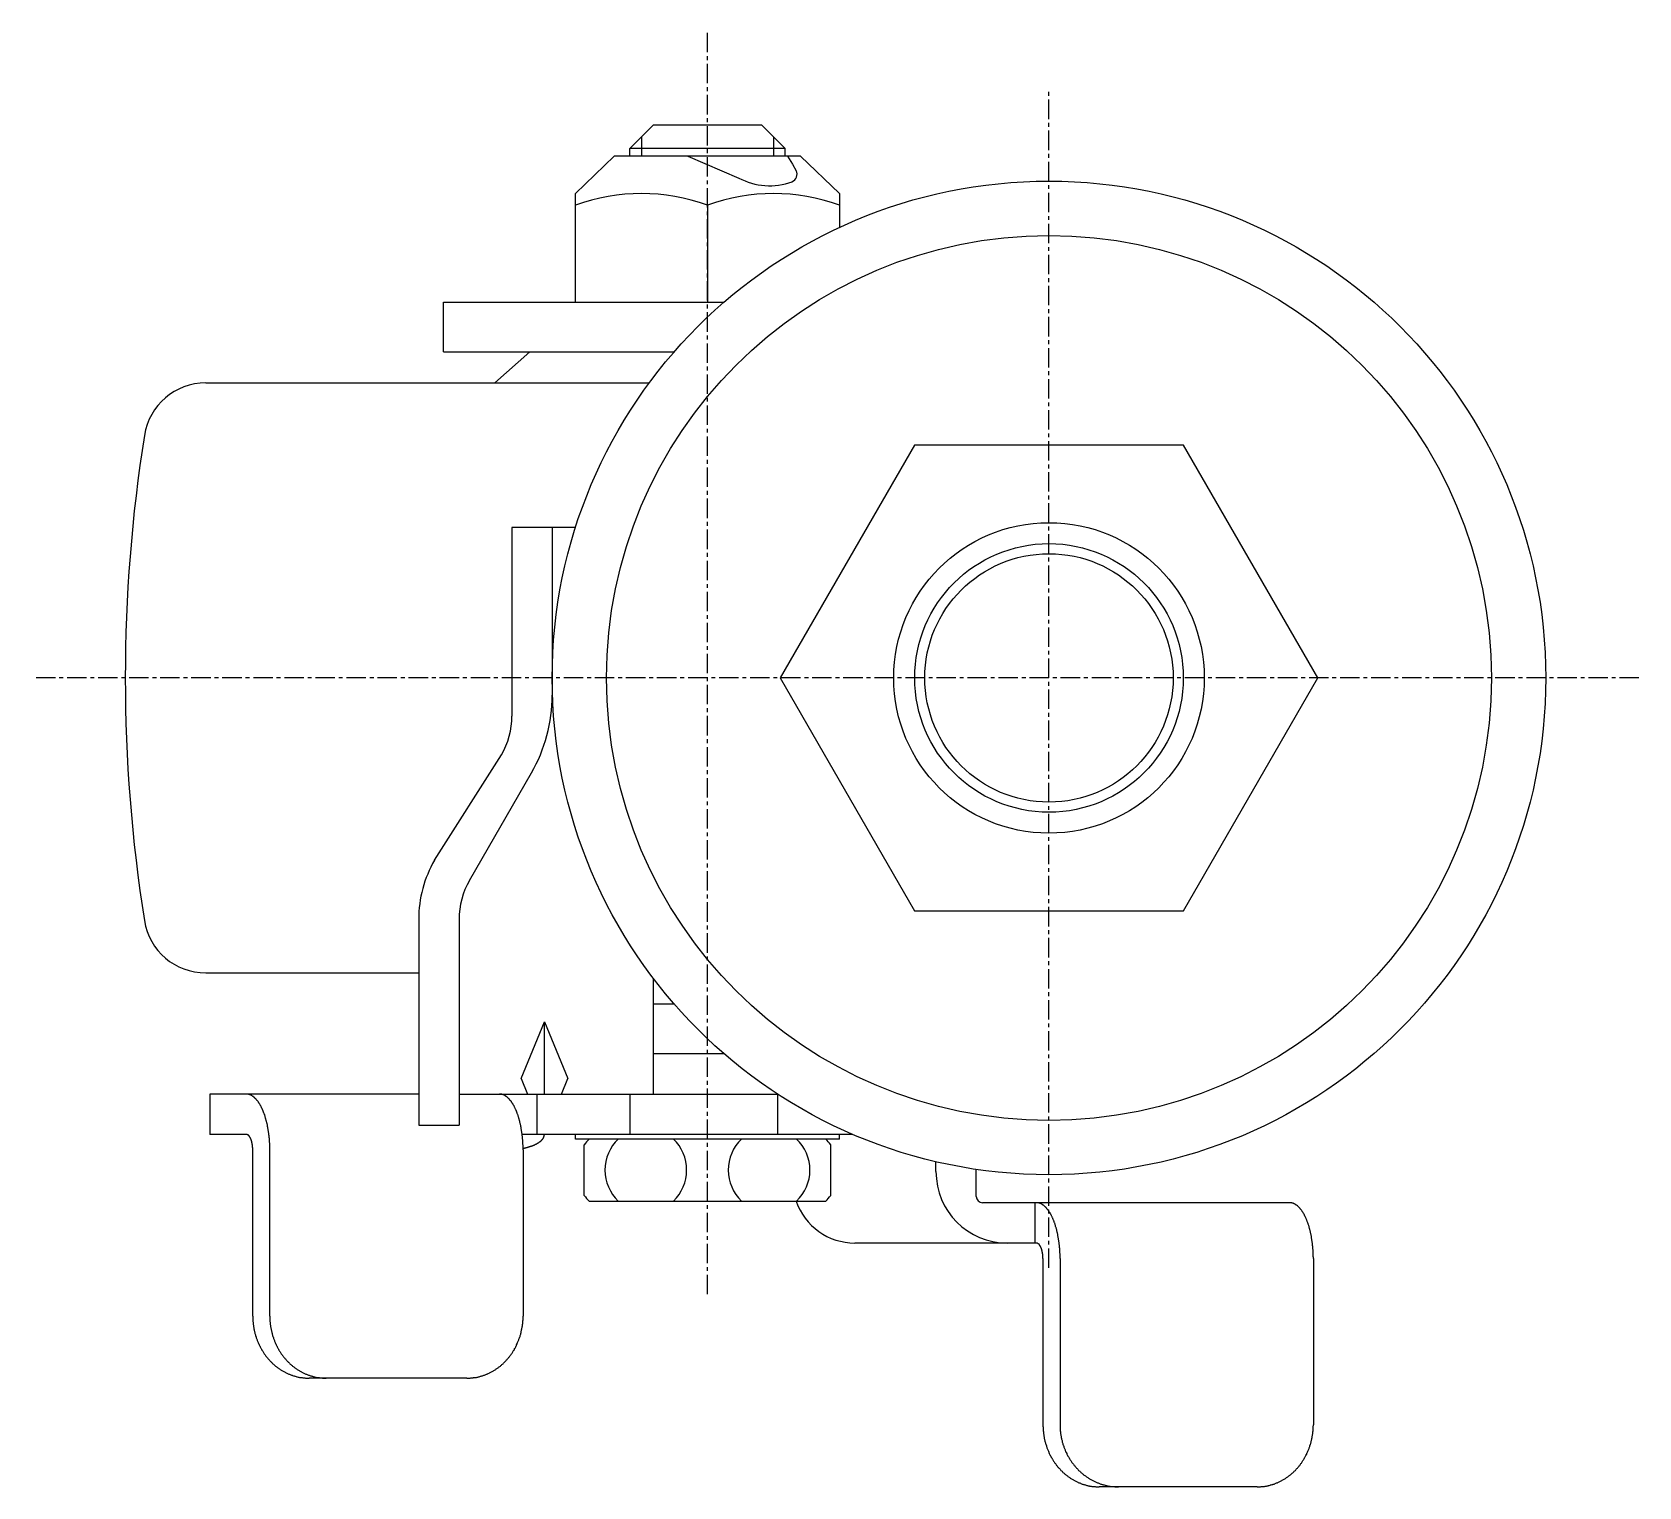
# Model space of a CAD drawing. Extents: x -2392 to -2126, y -907 to -440.
# Drawn here: x -2229.9 to -2126.4, y -533.9 to -440.2 of the extents above; entities that cross this region are included whole.
import ezdxf

# ---------------------------------------------------------------- set-up
doc = ezdxf.new("R2010")
doc.units = 0
doc.linetypes.add('CENTER', pattern=[2, 1.25, -0.25, 0.25, -0.25])
doc.layers.get('0').update_dxf_attribs({"linetype": 'CONTINUOUS'})
doc.layers.add('CENTER', color=1, linetype='CENTER')

msp = doc.modelspace()

# ---------------------------------------------------------------- linework, layer by layer
at = {"color": 7, "linetype": 'CONTINUOUS'}
for p, q in [((-2191.35, -447.69), (-2189.85, -446.19)), ((-2182.85, -446.19), (-2189.85, -446.19)), ((-2181.35, -447.69), (-2182.85, -446.19)), ((-2191.35, -448.19), (-2191.35, -447.69)), ((-2181.35, -447.69), (-2191.35, -447.69)), ((-2181.35, -448.19), (-2181.35, -447.69)), ((-2192.35, -448.19), (-2194.85, -450.59)), ((-2180.35, -448.19), (-2192.35, -448.19)), ((-2187.62, -448.19), (-2184.33, -449.59)), ((-2181.2, -448.19), (-2180.87, -448.69)), ((-2180.87, -448.69), (-2180.64, -449.12)), ((-2177.85, -450.59), (-2180.35, -448.19)), ((-2194.85, -457.59), (-2194.85, -450.59)), ((-2177.85, -450.59), (-2177.85, -452.78)), ((-2186.35, -451.35), (-2186.35, -457.59)), ((-2203.35, -460.79), (-2203.35, -457.59)), ((-2203.35, -457.59), (-2185.29, -457.59)), ((-2203.35, -460.79), (-2188.5, -460.79)), ((-2200.05, -462.79), (-2197.8, -460.79)), ((-2218.67, -462.79), (-2190.1, -462.79)), ((-2173.01, -466.79), (-2181.67, -481.79)), ((-2155.69, -466.79), (-2173.01, -466.79)), ((-2147.03, -481.79), (-2155.69, -466.79)), ((-2194.85, -472.09), (-2198.95, -472.09)), ((-2198.95, -472.09), (-2198.95, -484.25)), ((-2196.35, -472.09), (-2196.35, -482.91)), ((-2181.67, -481.79), (-2173.01, -496.79)), ((-2155.69, -496.79), (-2147.03, -481.79)), ((-2203.93, -493.53), (-2199.62, -486.75)), ((-2201.68, -494.83), (-2197.69, -487.91)), ((-2173.01, -496.79), (-2155.69, -496.79)), ((-2204.95, -497.33), (-2204.95, -510.59)), ((-2202.35, -497.33), (-2202.35, -510.59)), ((-2218.67, -500.79), (-2204.95, -500.79)), ((-2189.85, -501.13), (-2189.85, -508.59)), ((-2189.85, -502.79), (-2188.5, -502.79)), ((-2198.35, -507.59), (-2196.85, -503.94)), ((-2196.85, -508.59), (-2196.85, -503.94)), ((-2196.85, -503.94), (-2195.35, -507.59)), ((-2189.85, -505.99), (-2185.29, -505.99)), ((-2198.35, -507.59), (-2197.94, -508.59)), ((-2195.76, -508.59), (-2195.35, -507.59)), ((-2218.4, -508.59), (-2218.4, -511.19)), ((-2204.95, -508.59), (-2218.4, -508.59)), ((-2202.35, -508.59), (-2181.84, -508.59)), ((-2197.35, -508.59), (-2197.35, -511.19)), ((-2191.35, -508.59), (-2191.35, -511.19)), ((-2181.84, -508.59), (-2181.84, -511.19)), ((-2216.06, -511.19), (-2218.4, -511.19)), ((-2204.95, -510.59), (-2202.35, -510.59)), ((-2176.99, -511.19), (-2198.29, -511.19)), ((-2194.85, -511.49), (-2194.85, -511.19)), ((-2177.85, -511.49), (-2177.85, -511.19)), ((-2215.64, -522.89), (-2215.64, -512.19)), ((-2214.54, -522.89), (-2214.54, -512.19)), ((-2198.23, -512.19), (-2198.23, -522.89)), ((-2177.85, -511.49), (-2194.85, -511.49)), ((-2194.29, -515.13), (-2194.29, -511.86)), ((-2178.41, -515.13), (-2178.41, -511.86)), ((-2171.63, -513.59), (-2171.63, -512.95)), ((-2169.03, -515.19), (-2169.03, -513.45)), ((-2193.97, -515.49), (-2178.73, -515.49)), ((-2148.85, -515.59), (-2168.63, -515.59)), ((-2165.27, -515.59), (-2165.27, -518.19)), ((-2165.16, -518.19), (-2176.85, -518.19)), ((-2164.74, -519.19), (-2164.74, -529.89)), ((-2163.64, -519.19), (-2163.64, -529.89)), ((-2163.64, -519.19), (-2163.64, -529.89)), ((-2147.32, -519.19), (-2147.32, -529.89)), ((-2201.85, -526.89), (-2212.01, -526.89)), ((-2150.95, -533.89), (-2161.11, -533.89))]:
    msp.add_line(p, q, dxfattribs=at)
at = {"color": 3, "linetype": 'CONTINUOUS'}
for p, q in [((-2190.6, -446.94), (-2190.6, -448.19)), ((-2182.1, -446.94), (-2182.1, -448.19))]:
    msp.add_line(p, q, dxfattribs=at)
at = {"color": 7, "linetype": 'CONTINUOUS'}
for points in [[(-2214.54, -512.19, 0), (-2214.54, -512.15, 0), (-2214.54, -512.11, 0), (-2214.54, -512.06, 0), (-2214.54, -512.02, 0), (-2214.54, -511.97, 0), (-2214.55, -511.93, 0), (-2214.55, -511.88, 0), (-2214.55, -511.84, 0), (-2214.55, -511.8, 0), (-2214.55, -511.75, 0), (-2214.56, -511.71, 0), (-2214.56, -511.67, 0), (-2214.56, -511.62, 0), (-2214.56, -511.58, 0), (-2214.57, -511.54, 0), (-2214.57, -511.49, 0), (-2214.57, -511.45, 0), (-2214.58, -511.4, 0), (-2214.58, -511.36, 0), (-2214.59, -511.32, 0), (-2214.59, -511.28, 0), (-2214.6, -511.23, 0), (-2214.6, -511.19, 0), (-2214.61, -511.15, 0), (-2214.61, -511.11, 0), (-2214.62, -511.06, 0), (-2214.62, -511.02, 0), (-2214.63, -510.98, 0), (-2214.64, -510.94, 0), (-2214.64, -510.9, 0), (-2214.65, -510.86, 0), (-2214.66, -510.82, 0), (-2214.66, -510.78, 0), (-2214.67, -510.74, 0), (-2214.68, -510.69, 0), (-2214.69, -510.65, 0), (-2214.7, -510.62, 0), (-2214.7, -510.57, 0), (-2214.71, -510.54, 0), (-2214.72, -510.5, 0), (-2214.73, -510.46, 0), (-2214.74, -510.42, 0), (-2214.75, -510.38, 0), (-2214.76, -510.34, 0), (-2214.77, -510.31, 0), (-2214.78, -510.27, 0), (-2214.79, -510.23, 0), (-2214.8, -510.19, 0), (-2214.81, -510.16, 0), (-2214.82, -510.12, 0), (-2214.83, -510.08, 0), (-2214.84, -510.05, 0), (-2214.85, -510.01, 0), (-2214.86, -509.98, 0), (-2214.87, -509.94, 0), (-2214.89, -509.91, 0), (-2214.9, -509.88, 0), (-2214.91, -509.84, 0), (-2214.92, -509.81, 0), (-2214.94, -509.78, 0), (-2214.95, -509.74, 0), (-2214.96, -509.71, 0), (-2214.97, -509.68, 0), (-2214.99, -509.65, 0), (-2215, -509.62, 0), (-2215.01, -509.59, 0), (-2215.03, -509.56, 0), (-2215.04, -509.53, 0), (-2215.05, -509.5, 0), (-2215.07, -509.47, 0), (-2215.08, -509.44, 0), (-2215.1, -509.41, 0), (-2215.11, -509.38, 0), (-2215.13, -509.36, 0), (-2215.14, -509.33, 0), (-2215.16, -509.3, 0), (-2215.17, -509.28, 0), (-2215.19, -509.25, 0), (-2215.2, -509.22, 0), (-2215.22, -509.2, 0), (-2215.23, -509.18, 0), (-2215.25, -509.15, 0), (-2215.26, -509.13, 0), (-2215.28, -509.11, 0), (-2215.3, -509.08, 0), (-2215.31, -509.06, 0), (-2215.33, -509.04, 0), (-2215.35, -509.02, 0), (-2215.36, -509, 0), (-2215.38, -508.98, 0), (-2215.4, -508.96, 0), (-2215.41, -508.94, 0), (-2215.43, -508.92, 0), (-2215.45, -508.9, 0), (-2215.46, -508.88, 0), (-2215.48, -508.87, 0), (-2215.5, -508.85, 0), (-2215.52, -508.83, 0), (-2215.53, -508.82, 0), (-2215.55, -508.8, 0), (-2215.57, -508.79, 0), (-2215.59, -508.78, 0), (-2215.6, -508.76, 0), (-2215.62, -508.75, 0), (-2215.64, -508.74, 0), (-2215.66, -508.72, 0), (-2215.67, -508.71, 0), (-2215.69, -508.7, 0), (-2215.71, -508.69, 0), (-2215.73, -508.68, 0), (-2215.75, -508.67, 0), (-2215.77, -508.66, 0), (-2215.78, -508.65, 0), (-2215.8, -508.65, 0), (-2215.82, -508.64, 0), (-2215.84, -508.63, 0), (-2215.86, -508.63, 0), (-2215.88, -508.62, 0), (-2215.89, -508.62, 0), (-2215.91, -508.61, 0), (-2215.93, -508.61, 0), (-2215.95, -508.6, 0), (-2215.97, -508.6, 0), (-2215.99, -508.6, 0), (-2216.01, -508.6, 0), (-2216.03, -508.6, 0), (-2216.04, -508.59, 0), (-2216.06, -508.59, 0)], [(-2198.23, -512.19, 0), (-2198.23, -512.15, 0), (-2198.23, -512.11, 0), (-2198.23, -512.06, 0), (-2198.23, -512.02, 0), (-2198.23, -511.97, 0), (-2198.23, -511.93, 0), (-2198.23, -511.88, 0), (-2198.24, -511.84, 0), (-2198.24, -511.8, 0), (-2198.24, -511.75, 0), (-2198.24, -511.71, 0), (-2198.24, -511.67, 0), (-2198.25, -511.62, 0), (-2198.25, -511.58, 0), (-2198.25, -511.54, 0), (-2198.26, -511.49, 0), (-2198.26, -511.45, 0), (-2198.26, -511.4, 0), (-2198.27, -511.36, 0), (-2198.27, -511.32, 0), (-2198.28, -511.28, 0), (-2198.28, -511.23, 0), (-2198.29, -511.19, 0), (-2198.29, -511.15, 0), (-2198.3, -511.11, 0), (-2198.3, -511.06, 0), (-2198.31, -511.02, 0), (-2198.32, -510.98, 0), (-2198.32, -510.94, 0), (-2198.33, -510.9, 0), (-2198.34, -510.86, 0), (-2198.34, -510.82, 0), (-2198.35, -510.78, 0), (-2198.36, -510.74, 0), (-2198.37, -510.69, 0), (-2198.37, -510.65, 0), (-2198.38, -510.62, 0), (-2198.39, -510.57, 0), (-2198.4, -510.54, 0), (-2198.41, -510.5, 0), (-2198.42, -510.46, 0), (-2198.43, -510.42, 0), (-2198.43, -510.38, 0), (-2198.44, -510.34, 0), (-2198.45, -510.31, 0), (-2198.46, -510.27, 0), (-2198.47, -510.23, 0), (-2198.48, -510.19, 0), (-2198.49, -510.16, 0), (-2198.51, -510.12, 0), (-2198.52, -510.08, 0), (-2198.53, -510.05, 0), (-2198.54, -510.01, 0), (-2198.55, -509.98, 0), (-2198.56, -509.94, 0), (-2198.57, -509.91, 0), (-2198.58, -509.88, 0), (-2198.6, -509.84, 0), (-2198.61, -509.81, 0), (-2198.62, -509.78, 0), (-2198.63, -509.74, 0), (-2198.65, -509.71, 0), (-2198.66, -509.68, 0), (-2198.67, -509.65, 0), (-2198.69, -509.62, 0), (-2198.7, -509.59, 0), (-2198.71, -509.56, 0), (-2198.73, -509.53, 0), (-2198.74, -509.5, 0), (-2198.76, -509.47, 0), (-2198.77, -509.44, 0), (-2198.78, -509.41, 0), (-2198.8, -509.38, 0), (-2198.81, -509.36, 0), (-2198.83, -509.33, 0), (-2198.84, -509.3, 0), (-2198.86, -509.28, 0), (-2198.87, -509.25, 0), (-2198.89, -509.22, 0), (-2198.9, -509.2, 0), (-2198.92, -509.18, 0), (-2198.94, -509.15, 0), (-2198.95, -509.13, 0), (-2198.97, -509.11, 0), (-2198.98, -509.08, 0), (-2199, -509.06, 0), (-2199.02, -509.04, 0), (-2199.03, -509.02, 0), (-2199.05, -509, 0), (-2199.07, -508.98, 0), (-2199.08, -508.96, 0), (-2199.1, -508.94, 0), (-2199.12, -508.92, 0), (-2199.13, -508.9, 0), (-2199.15, -508.88, 0), (-2199.17, -508.87, 0), (-2199.18, -508.85, 0), (-2199.2, -508.83, 0), (-2199.22, -508.82, 0), (-2199.24, -508.8, 0), (-2199.25, -508.79, 0), (-2199.27, -508.78, 0), (-2199.29, -508.76, 0), (-2199.31, -508.75, 0), (-2199.33, -508.74, 0), (-2199.34, -508.72, 0), (-2199.36, -508.71, 0), (-2199.38, -508.7, 0), (-2199.4, -508.69, 0), (-2199.42, -508.68, 0), (-2199.43, -508.67, 0), (-2199.45, -508.66, 0), (-2199.47, -508.65, 0), (-2199.49, -508.65, 0), (-2199.51, -508.64, 0), (-2199.53, -508.63, 0), (-2199.54, -508.63, 0), (-2199.56, -508.62, 0), (-2199.58, -508.62, 0), (-2199.6, -508.61, 0), (-2199.62, -508.61, 0), (-2199.64, -508.6, 0), (-2199.66, -508.6, 0), (-2199.67, -508.6, 0), (-2199.69, -508.6, 0), (-2199.71, -508.6, 0), (-2199.73, -508.59, 0), (-2199.75, -508.59, 0)], [(-2215.64, -512.19, 0), (-2215.64, -512.18, 0), (-2215.64, -512.17, 0), (-2215.64, -512.16, 0), (-2215.64, -512.14, 0), (-2215.64, -512.13, 0), (-2215.64, -512.12, 0), (-2215.64, -512.11, 0), (-2215.64, -512.1, 0), (-2215.64, -512.08, 0), (-2215.64, -512.07, 0), (-2215.64, -512.06, 0), (-2215.64, -512.05, 0), (-2215.65, -512.03, 0), (-2215.65, -512.02, 0), (-2215.65, -512.01, 0), (-2215.65, -512, 0), (-2215.65, -511.99, 0), (-2215.65, -511.98, 0), (-2215.65, -511.96, 0), (-2215.65, -511.95, 0), (-2215.65, -511.94, 0), (-2215.66, -511.93, 0), (-2215.66, -511.92, 0), (-2215.66, -511.9, 0), (-2215.66, -511.89, 0), (-2215.66, -511.88, 0), (-2215.66, -511.87, 0), (-2215.66, -511.86, 0), (-2215.67, -511.85, 0), (-2215.67, -511.83, 0), (-2215.67, -511.82, 0), (-2215.67, -511.81, 0), (-2215.67, -511.8, 0), (-2215.68, -511.79, 0), (-2215.68, -511.78, 0), (-2215.68, -511.77, 0), (-2215.68, -511.75, 0), (-2215.69, -511.74, 0), (-2215.69, -511.73, 0), (-2215.69, -511.72, 0), (-2215.69, -511.71, 0), (-2215.69, -511.7, 0), (-2215.7, -511.69, 0), (-2215.7, -511.68, 0), (-2215.7, -511.67, 0), (-2215.71, -511.66, 0), (-2215.71, -511.65, 0), (-2215.71, -511.64, 0), (-2215.71, -511.63, 0), (-2215.72, -511.62, 0), (-2215.72, -511.61, 0), (-2215.72, -511.6, 0), (-2215.73, -511.59, 0), (-2215.73, -511.58, 0), (-2215.73, -511.57, 0), (-2215.74, -511.56, 0), (-2215.74, -511.55, 0), (-2215.74, -511.54, 0), (-2215.75, -511.53, 0), (-2215.75, -511.52, 0), (-2215.75, -511.51, 0), (-2215.76, -511.5, 0), (-2215.76, -511.5, 0), (-2215.76, -511.49, 0), (-2215.77, -511.48, 0), (-2215.77, -511.47, 0), (-2215.78, -511.46, 0), (-2215.78, -511.45, 0), (-2215.78, -511.44, 0), (-2215.79, -511.44, 0), (-2215.79, -511.43, 0), (-2215.79, -511.42, 0), (-2215.8, -511.41, 0), (-2215.8, -511.41, 0), (-2215.81, -511.4, 0), (-2215.81, -511.39, 0), (-2215.82, -511.38, 0), (-2215.82, -511.38, 0), (-2215.82, -511.37, 0), (-2215.83, -511.36, 0), (-2215.83, -511.36, 0), (-2215.84, -511.35, 0), (-2215.84, -511.34, 0), (-2215.85, -511.34, 0), (-2215.85, -511.33, 0), (-2215.85, -511.32, 0), (-2215.86, -511.32, 0), (-2215.86, -511.31, 0), (-2215.87, -511.31, 0), (-2215.87, -511.3, 0), (-2215.88, -511.3, 0), (-2215.88, -511.29, 0), (-2215.89, -511.29, 0), (-2215.89, -511.28, 0), (-2215.9, -511.27, 0), (-2215.9, -511.27, 0), (-2215.91, -511.26, 0), (-2215.91, -511.26, 0), (-2215.92, -511.26, 0), (-2215.92, -511.25, 0), (-2215.93, -511.25, 0), (-2215.93, -511.24, 0), (-2215.94, -511.24, 0), (-2215.94, -511.24, 0), (-2215.94, -511.23, 0), (-2215.95, -511.23, 0), (-2215.95, -511.23, 0), (-2215.96, -511.22, 0), (-2215.96, -511.22, 0), (-2215.97, -511.22, 0), (-2215.98, -511.22, 0), (-2215.98, -511.21, 0), (-2215.99, -511.21, 0), (-2215.99, -511.21, 0), (-2216, -511.21, 0), (-2216, -511.2, 0), (-2216.01, -511.2, 0), (-2216.01, -511.2, 0), (-2216.02, -511.2, 0), (-2216.02, -511.2, 0), (-2216.03, -511.2, 0), (-2216.03, -511.2, 0), (-2216.04, -511.2, 0), (-2216.04, -511.19, 0), (-2216.05, -511.19, 0), (-2216.05, -511.19, 0), (-2216.06, -511.19, 0), (-2216.06, -511.19, 0)], [(-2198.23, -512.09, 0), (-2198.21, -512.08, 0), (-2198.19, -512.08, 0), (-2198.17, -512.08, 0), (-2198.15, -512.07, 0), (-2198.13, -512.07, 0), (-2198.11, -512.06, 0), (-2198.1, -512.06, 0), (-2198.08, -512.05, 0), (-2198.06, -512.05, 0), (-2198.04, -512.04, 0), (-2198.02, -512.04, 0), (-2198, -512.04, 0), (-2197.99, -512.03, 0), (-2197.97, -512.03, 0), (-2197.95, -512.02, 0), (-2197.93, -512.02, 0), (-2197.91, -512.01, 0), (-2197.9, -512.01, 0), (-2197.88, -512, 0), (-2197.86, -512, 0), (-2197.84, -511.99, 0), (-2197.83, -511.99, 0), (-2197.81, -511.98, 0), (-2197.79, -511.98, 0), (-2197.78, -511.97, 0), (-2197.76, -511.96, 0), (-2197.74, -511.96, 0), (-2197.73, -511.95, 0), (-2197.71, -511.95, 0), (-2197.69, -511.94, 0), (-2197.68, -511.94, 0), (-2197.66, -511.93, 0), (-2197.65, -511.93, 0), (-2197.63, -511.92, 0), (-2197.61, -511.91, 0), (-2197.6, -511.91, 0), (-2197.58, -511.9, 0), (-2197.57, -511.89, 0), (-2197.55, -511.89, 0), (-2197.54, -511.88, 0), (-2197.52, -511.88, 0), (-2197.51, -511.87, 0), (-2197.49, -511.86, 0), (-2197.48, -511.86, 0), (-2197.47, -511.85, 0), (-2197.45, -511.84, 0), (-2197.44, -511.84, 0), (-2197.42, -511.83, 0), (-2197.41, -511.82, 0), (-2197.4, -511.82, 0), (-2197.38, -511.81, 0), (-2197.37, -511.8, 0), (-2197.36, -511.8, 0), (-2197.34, -511.79, 0), (-2197.33, -511.78, 0), (-2197.32, -511.78, 0), (-2197.31, -511.77, 0), (-2197.29, -511.76, 0), (-2197.28, -511.75, 0), (-2197.27, -511.75, 0), (-2197.26, -511.74, 0), (-2197.25, -511.73, 0), (-2197.23, -511.73, 0), (-2197.22, -511.72, 0), (-2197.21, -511.71, 0), (-2197.2, -511.7, 0), (-2197.19, -511.7, 0), (-2197.18, -511.69, 0), (-2197.17, -511.68, 0), (-2197.16, -511.67, 0), (-2197.15, -511.67, 0), (-2197.14, -511.66, 0), (-2197.13, -511.65, 0), (-2197.12, -511.64, 0), (-2197.11, -511.64, 0), (-2197.1, -511.63, 0), (-2197.09, -511.62, 0), (-2197.08, -511.61, 0), (-2197.07, -511.6, 0), (-2197.06, -511.6, 0), (-2197.05, -511.59, 0), (-2197.05, -511.58, 0), (-2197.04, -511.57, 0), (-2197.03, -511.56, 0), (-2197.02, -511.56, 0), (-2197.01, -511.55, 0), (-2197.01, -511.54, 0), (-2197, -511.53, 0), (-2196.99, -511.52, 0), (-2196.98, -511.52, 0), (-2196.98, -511.51, 0), (-2196.97, -511.5, 0), (-2196.96, -511.49, 0), (-2196.96, -511.48, 0), (-2196.95, -511.47, 0), (-2196.95, -511.47, 0), (-2196.94, -511.46, 0), (-2196.93, -511.45, 0), (-2196.93, -511.44, 0), (-2196.92, -511.43, 0), (-2196.92, -511.43, 0), (-2196.91, -511.42, 0), (-2196.91, -511.41, 0), (-2196.91, -511.4, 0), (-2196.9, -511.39, 0), (-2196.9, -511.38, 0), (-2196.89, -511.37, 0), (-2196.89, -511.37, 0), (-2196.89, -511.36, 0), (-2196.88, -511.35, 0), (-2196.88, -511.34, 0), (-2196.88, -511.33, 0), (-2196.87, -511.32, 0), (-2196.87, -511.31, 0), (-2196.87, -511.31, 0), (-2196.87, -511.3, 0), (-2196.86, -511.29, 0), (-2196.86, -511.28, 0), (-2196.86, -511.27, 0), (-2196.86, -511.26, 0), (-2196.86, -511.25, 0), (-2196.85, -511.25, 0), (-2196.85, -511.24, 0), (-2196.85, -511.23, 0), (-2196.85, -511.22, 0), (-2196.85, -511.21, 0), (-2196.85, -511.2, 0), (-2196.85, -511.19, 0)], [(-2163.64, -519.19, 0), (-2163.64, -519.15, 0), (-2163.64, -519.11, 0), (-2163.64, -519.06, 0), (-2163.64, -519.02, 0), (-2163.64, -518.97, 0), (-2163.64, -518.93, 0), (-2163.64, -518.88, 0), (-2163.65, -518.84, 0), (-2163.65, -518.8, 0), (-2163.65, -518.75, 0), (-2163.65, -518.71, 0), (-2163.65, -518.67, 0), (-2163.66, -518.62, 0), (-2163.66, -518.58, 0), (-2163.66, -518.53, 0), (-2163.67, -518.49, 0), (-2163.67, -518.45, 0), (-2163.67, -518.4, 0), (-2163.68, -518.36, 0), (-2163.68, -518.32, 0), (-2163.69, -518.28, 0), (-2163.69, -518.23, 0), (-2163.7, -518.19, 0), (-2163.7, -518.15, 0), (-2163.71, -518.11, 0), (-2163.71, -518.07, 0), (-2163.72, -518.02, 0), (-2163.73, -517.98, 0), (-2163.73, -517.94, 0), (-2163.74, -517.9, 0), (-2163.75, -517.86, 0), (-2163.75, -517.82, 0), (-2163.76, -517.78, 0), (-2163.77, -517.74, 0), (-2163.78, -517.7, 0), (-2163.78, -517.65, 0), (-2163.79, -517.61, 0), (-2163.8, -517.58, 0), (-2163.81, -517.54, 0), (-2163.82, -517.5, 0), (-2163.83, -517.46, 0), (-2163.84, -517.42, 0), (-2163.84, -517.38, 0), (-2163.85, -517.34, 0), (-2163.86, -517.3, 0), (-2163.87, -517.27, 0), (-2163.88, -517.23, 0), (-2163.89, -517.19, 0), (-2163.9, -517.16, 0), (-2163.92, -517.12, 0), (-2163.93, -517.09, 0), (-2163.94, -517.05, 0), (-2163.95, -517.01, 0), (-2163.96, -516.98, 0), (-2163.97, -516.94, 0), (-2163.98, -516.91, 0), (-2164, -516.88, 0), (-2164.01, -516.84, 0), (-2164.02, -516.81, 0), (-2164.03, -516.78, 0), (-2164.04, -516.74, 0), (-2164.06, -516.71, 0), (-2164.07, -516.68, 0), (-2164.08, -516.65, 0), (-2164.1, -516.62, 0), (-2164.11, -516.59, 0), (-2164.12, -516.56, 0), (-2164.14, -516.53, 0), (-2164.15, -516.5, 0), (-2164.17, -516.47, 0), (-2164.18, -516.44, 0), (-2164.19, -516.41, 0), (-2164.21, -516.38, 0), (-2164.22, -516.36, 0), (-2164.24, -516.33, 0), (-2164.25, -516.3, 0), (-2164.27, -516.28, 0), (-2164.28, -516.25, 0), (-2164.3, -516.23, 0), (-2164.31, -516.2, 0), (-2164.33, -516.18, 0), (-2164.35, -516.15, 0), (-2164.36, -516.13, 0), (-2164.38, -516.11, 0), (-2164.39, -516.08, 0), (-2164.41, -516.06, 0), (-2164.43, -516.04, 0), (-2164.44, -516.02, 0), (-2164.46, -516, 0), (-2164.48, -515.98, 0), (-2164.49, -515.96, 0), (-2164.51, -515.94, 0), (-2164.53, -515.92, 0), (-2164.54, -515.9, 0), (-2164.56, -515.88, 0), (-2164.58, -515.87, 0), (-2164.59, -515.85, 0), (-2164.61, -515.84, 0), (-2164.63, -515.82, 0), (-2164.65, -515.8, 0), (-2164.66, -515.79, 0), (-2164.68, -515.78, 0), (-2164.7, -515.76, 0), (-2164.72, -515.75, 0), (-2164.74, -515.74, 0), (-2164.75, -515.72, 0), (-2164.77, -515.71, 0), (-2164.79, -515.7, 0), (-2164.81, -515.69, 0), (-2164.83, -515.68, 0), (-2164.84, -515.67, 0), (-2164.86, -515.66, 0), (-2164.88, -515.65, 0), (-2164.9, -515.65, 0), (-2164.92, -515.64, 0), (-2164.94, -515.63, 0), (-2164.95, -515.63, 0), (-2164.97, -515.62, 0), (-2164.99, -515.62, 0), (-2165.01, -515.61, 0), (-2165.03, -515.61, 0), (-2165.05, -515.6, 0), (-2165.07, -515.6, 0), (-2165.08, -515.6, 0), (-2165.1, -515.6, 0), (-2165.12, -515.6, 0), (-2165.14, -515.59, 0), (-2165.16, -515.59, 0)], [(-2147.32, -519.19, 0), (-2147.32, -519.15, 0), (-2147.32, -519.11, 0), (-2147.33, -519.06, 0), (-2147.33, -519.02, 0), (-2147.33, -518.97, 0), (-2147.33, -518.93, 0), (-2147.33, -518.88, 0), (-2147.33, -518.84, 0), (-2147.33, -518.8, 0), (-2147.34, -518.75, 0), (-2147.34, -518.71, 0), (-2147.34, -518.67, 0), (-2147.34, -518.62, 0), (-2147.35, -518.58, 0), (-2147.35, -518.53, 0), (-2147.35, -518.49, 0), (-2147.36, -518.45, 0), (-2147.36, -518.4, 0), (-2147.37, -518.36, 0), (-2147.37, -518.32, 0), (-2147.37, -518.28, 0), (-2147.38, -518.23, 0), (-2147.38, -518.19, 0), (-2147.39, -518.15, 0), (-2147.4, -518.11, 0), (-2147.4, -518.07, 0), (-2147.41, -518.02, 0), (-2147.41, -517.98, 0), (-2147.42, -517.94, 0), (-2147.43, -517.9, 0), (-2147.43, -517.86, 0), (-2147.44, -517.82, 0), (-2147.45, -517.78, 0), (-2147.45, -517.74, 0), (-2147.46, -517.7, 0), (-2147.47, -517.65, 0), (-2147.48, -517.61, 0), (-2147.49, -517.58, 0), (-2147.5, -517.54, 0), (-2147.5, -517.5, 0), (-2147.51, -517.46, 0), (-2147.52, -517.42, 0), (-2147.53, -517.38, 0), (-2147.54, -517.34, 0), (-2147.55, -517.3, 0), (-2147.56, -517.27, 0), (-2147.57, -517.23, 0), (-2147.58, -517.19, 0), (-2147.59, -517.16, 0), (-2147.6, -517.12, 0), (-2147.61, -517.09, 0), (-2147.62, -517.05, 0), (-2147.63, -517.01, 0), (-2147.65, -516.98, 0), (-2147.66, -516.94, 0), (-2147.67, -516.91, 0), (-2147.68, -516.88, 0), (-2147.69, -516.84, 0), (-2147.71, -516.81, 0), (-2147.72, -516.78, 0), (-2147.73, -516.74, 0), (-2147.74, -516.71, 0), (-2147.76, -516.68, 0), (-2147.77, -516.65, 0), (-2147.78, -516.62, 0), (-2147.8, -516.59, 0), (-2147.81, -516.56, 0), (-2147.82, -516.53, 0), (-2147.84, -516.5, 0), (-2147.85, -516.47, 0), (-2147.87, -516.44, 0), (-2147.88, -516.41, 0), (-2147.89, -516.38, 0), (-2147.91, -516.36, 0), (-2147.92, -516.33, 0), (-2147.94, -516.3, 0), (-2147.95, -516.28, 0), (-2147.97, -516.25, 0), (-2147.98, -516.23, 0), (-2148, -516.2, 0), (-2148.02, -516.18, 0), (-2148.03, -516.15, 0), (-2148.05, -516.13, 0), (-2148.06, -516.11, 0), (-2148.08, -516.08, 0), (-2148.1, -516.06, 0), (-2148.11, -516.04, 0), (-2148.13, -516.02, 0), (-2148.14, -516, 0), (-2148.16, -515.98, 0), (-2148.18, -515.96, 0), (-2148.2, -515.94, 0), (-2148.21, -515.92, 0), (-2148.23, -515.9, 0), (-2148.25, -515.88, 0), (-2148.26, -515.87, 0), (-2148.28, -515.85, 0), (-2148.3, -515.84, 0), (-2148.32, -515.82, 0), (-2148.33, -515.8, 0), (-2148.35, -515.79, 0), (-2148.37, -515.78, 0), (-2148.39, -515.76, 0), (-2148.4, -515.75, 0), (-2148.42, -515.74, 0), (-2148.44, -515.72, 0), (-2148.46, -515.71, 0), (-2148.48, -515.7, 0), (-2148.49, -515.69, 0), (-2148.51, -515.68, 0), (-2148.53, -515.67, 0), (-2148.55, -515.66, 0), (-2148.57, -515.65, 0), (-2148.59, -515.65, 0), (-2148.6, -515.64, 0), (-2148.62, -515.63, 0), (-2148.64, -515.63, 0), (-2148.66, -515.62, 0), (-2148.68, -515.62, 0), (-2148.7, -515.61, 0), (-2148.72, -515.61, 0), (-2148.73, -515.6, 0), (-2148.75, -515.6, 0), (-2148.77, -515.6, 0), (-2148.79, -515.6, 0), (-2148.81, -515.6, 0), (-2148.83, -515.59, 0), (-2148.85, -515.59, 0)], [(-2164.74, -519.19, 0), (-2164.74, -519.18, 0), (-2164.74, -519.17, 0), (-2164.74, -519.16, 0), (-2164.74, -519.14, 0), (-2164.74, -519.13, 0), (-2164.74, -519.12, 0), (-2164.74, -519.11, 0), (-2164.74, -519.1, 0), (-2164.74, -519.08, 0), (-2164.74, -519.07, 0), (-2164.74, -519.06, 0), (-2164.74, -519.05, 0), (-2164.74, -519.03, 0), (-2164.74, -519.02, 0), (-2164.74, -519.01, 0), (-2164.74, -519, 0), (-2164.75, -518.99, 0), (-2164.75, -518.98, 0), (-2164.75, -518.96, 0), (-2164.75, -518.95, 0), (-2164.75, -518.94, 0), (-2164.75, -518.93, 0), (-2164.75, -518.91, 0), (-2164.75, -518.9, 0), (-2164.76, -518.89, 0), (-2164.76, -518.88, 0), (-2164.76, -518.87, 0), (-2164.76, -518.86, 0), (-2164.76, -518.85, 0), (-2164.76, -518.83, 0), (-2164.77, -518.82, 0), (-2164.77, -518.81, 0), (-2164.77, -518.8, 0), (-2164.77, -518.79, 0), (-2164.77, -518.78, 0), (-2164.78, -518.77, 0), (-2164.78, -518.75, 0), (-2164.78, -518.74, 0), (-2164.78, -518.73, 0), (-2164.79, -518.72, 0), (-2164.79, -518.71, 0), (-2164.79, -518.7, 0), (-2164.79, -518.69, 0), (-2164.8, -518.68, 0), (-2164.8, -518.67, 0), (-2164.8, -518.66, 0), (-2164.8, -518.65, 0), (-2164.81, -518.64, 0), (-2164.81, -518.63, 0), (-2164.81, -518.62, 0), (-2164.82, -518.61, 0), (-2164.82, -518.6, 0), (-2164.82, -518.59, 0), (-2164.83, -518.58, 0), (-2164.83, -518.57, 0), (-2164.83, -518.56, 0), (-2164.84, -518.55, 0), (-2164.84, -518.54, 0), (-2164.84, -518.53, 0), (-2164.85, -518.52, 0), (-2164.85, -518.51, 0), (-2164.85, -518.5, 0), (-2164.86, -518.5, 0), (-2164.86, -518.49, 0), (-2164.86, -518.48, 0), (-2164.87, -518.47, 0), (-2164.87, -518.46, 0), (-2164.88, -518.45, 0), (-2164.88, -518.45, 0), (-2164.88, -518.44, 0), (-2164.89, -518.43, 0), (-2164.89, -518.42, 0), (-2164.9, -518.41, 0), (-2164.9, -518.41, 0), (-2164.9, -518.4, 0), (-2164.91, -518.39, 0), (-2164.91, -518.38, 0), (-2164.92, -518.38, 0), (-2164.92, -518.37, 0), (-2164.92, -518.36, 0), (-2164.93, -518.36, 0), (-2164.93, -518.35, 0), (-2164.94, -518.34, 0), (-2164.94, -518.34, 0), (-2164.95, -518.33, 0), (-2164.95, -518.32, 0), (-2164.96, -518.32, 0), (-2164.96, -518.31, 0), (-2164.96, -518.31, 0), (-2164.97, -518.3, 0), (-2164.97, -518.29, 0), (-2164.98, -518.29, 0), (-2164.98, -518.28, 0), (-2164.99, -518.28, 0), (-2164.99, -518.27, 0), (-2165, -518.27, 0), (-2165, -518.26, 0), (-2165.01, -518.26, 0), (-2165.01, -518.26, 0), (-2165.02, -518.25, 0), (-2165.02, -518.25, 0), (-2165.03, -518.24, 0), (-2165.03, -518.24, 0), (-2165.04, -518.24, 0), (-2165.04, -518.23, 0), (-2165.05, -518.23, 0), (-2165.05, -518.23, 0), (-2165.06, -518.22, 0), (-2165.06, -518.22, 0), (-2165.07, -518.22, 0), (-2165.07, -518.22, 0), (-2165.08, -518.21, 0), (-2165.08, -518.21, 0), (-2165.09, -518.21, 0), (-2165.09, -518.21, 0), (-2165.1, -518.21, 0), (-2165.1, -518.2, 0), (-2165.11, -518.2, 0), (-2165.11, -518.2, 0), (-2165.12, -518.2, 0), (-2165.12, -518.2, 0), (-2165.13, -518.2, 0), (-2165.13, -518.2, 0), (-2165.14, -518.2, 0), (-2165.14, -518.2, 0), (-2165.15, -518.19, 0), (-2165.15, -518.19, 0), (-2165.16, -518.19, 0)], [(-2215.64, -522.89, 0), (-2215.64, -522.94, 0), (-2215.64, -522.99, 0), (-2215.64, -523.04, 0), (-2215.64, -523.09, 0), (-2215.63, -523.14, 0), (-2215.63, -523.19, 0), (-2215.63, -523.24, 0), (-2215.62, -523.29, 0), (-2215.62, -523.34, 0), (-2215.61, -523.38, 0), (-2215.61, -523.43, 0), (-2215.6, -523.48, 0), (-2215.59, -523.53, 0), (-2215.59, -523.58, 0), (-2215.58, -523.63, 0), (-2215.57, -523.67, 0), (-2215.56, -523.72, 0), (-2215.55, -523.77, 0), (-2215.54, -523.82, 0), (-2215.53, -523.87, 0), (-2215.52, -523.91, 0), (-2215.51, -523.96, 0), (-2215.5, -524.01, 0), (-2215.48, -524.05, 0), (-2215.47, -524.1, 0), (-2215.46, -524.15, 0), (-2215.44, -524.2, 0), (-2215.43, -524.24, 0), (-2215.41, -524.29, 0), (-2215.4, -524.33, 0), (-2215.38, -524.38, 0), (-2215.36, -524.42, 0), (-2215.35, -524.47, 0), (-2215.33, -524.51, 0), (-2215.31, -524.56, 0), (-2215.29, -524.6, 0), (-2215.27, -524.65, 0), (-2215.25, -524.69, 0), (-2215.23, -524.74, 0), (-2215.21, -524.78, 0), (-2215.19, -524.82, 0), (-2215.17, -524.87, 0), (-2215.15, -524.91, 0), (-2215.12, -524.95, 0), (-2215.1, -524.99, 0), (-2215.08, -525.03, 0), (-2215.05, -525.08, 0), (-2215.03, -525.12, 0), (-2215, -525.16, 0), (-2214.98, -525.2, 0), (-2214.95, -525.24, 0), (-2214.93, -525.28, 0), (-2214.9, -525.32, 0), (-2214.87, -525.36, 0), (-2214.85, -525.39, 0), (-2214.82, -525.43, 0), (-2214.79, -525.47, 0), (-2214.76, -525.51, 0), (-2214.73, -525.54, 0), (-2214.7, -525.58, 0), (-2214.67, -525.62, 0), (-2214.64, -525.65, 0), (-2214.61, -525.69, 0), (-2214.58, -525.72, 0), (-2214.55, -525.76, 0), (-2214.51, -525.79, 0), (-2214.48, -525.83, 0), (-2214.45, -525.86, 0), (-2214.42, -525.89, 0), (-2214.38, -525.92, 0), (-2214.35, -525.96, 0), (-2214.31, -525.99, 0), (-2214.28, -526.02, 0), (-2214.25, -526.05, 0), (-2214.21, -526.08, 0), (-2214.17, -526.11, 0), (-2214.14, -526.14, 0), (-2214.1, -526.16, 0), (-2214.07, -526.19, 0), (-2214.03, -526.22, 0), (-2213.99, -526.25, 0), (-2213.95, -526.27, 0), (-2213.92, -526.3, 0), (-2213.88, -526.33, 0), (-2213.84, -526.35, 0), (-2213.8, -526.37, 0), (-2213.76, -526.4, 0), (-2213.72, -526.42, 0), (-2213.68, -526.45, 0), (-2213.64, -526.47, 0), (-2213.6, -526.49, 0), (-2213.56, -526.51, 0), (-2213.52, -526.53, 0), (-2213.48, -526.55, 0), (-2213.44, -526.57, 0), (-2213.4, -526.59, 0), (-2213.36, -526.61, 0), (-2213.32, -526.63, 0), (-2213.28, -526.64, 0), (-2213.24, -526.66, 0), (-2213.19, -526.68, 0), (-2213.15, -526.69, 0), (-2213.11, -526.71, 0), (-2213.07, -526.72, 0), (-2213.02, -526.74, 0), (-2212.98, -526.75, 0), (-2212.94, -526.76, 0), (-2212.9, -526.77, 0), (-2212.85, -526.79, 0), (-2212.81, -526.8, 0), (-2212.77, -526.81, 0), (-2212.72, -526.82, 0), (-2212.68, -526.83, 0), (-2212.63, -526.84, 0), (-2212.59, -526.84, 0), (-2212.55, -526.85, 0), (-2212.5, -526.86, 0), (-2212.46, -526.86, 0), (-2212.41, -526.87, 0), (-2212.37, -526.87, 0), (-2212.33, -526.88, 0), (-2212.28, -526.88, 0), (-2212.24, -526.89, 0), (-2212.19, -526.89, 0), (-2212.15, -526.89, 0), (-2212.1, -526.89, 0), (-2212.06, -526.89, 0), (-2212.01, -526.89, 0)], [(-2214.54, -522.89, 0), (-2214.54, -522.94, 0), (-2214.54, -522.99, 0), (-2214.54, -523.04, 0), (-2214.54, -523.09, 0), (-2214.53, -523.14, 0), (-2214.53, -523.19, 0), (-2214.53, -523.24, 0), (-2214.52, -523.29, 0), (-2214.52, -523.34, 0), (-2214.51, -523.38, 0), (-2214.51, -523.43, 0), (-2214.5, -523.48, 0), (-2214.5, -523.53, 0), (-2214.49, -523.58, 0), (-2214.48, -523.63, 0), (-2214.47, -523.67, 0), (-2214.46, -523.72, 0), (-2214.45, -523.77, 0), (-2214.44, -523.82, 0), (-2214.43, -523.87, 0), (-2214.42, -523.91, 0), (-2214.41, -523.96, 0), (-2214.4, -524.01, 0), (-2214.39, -524.05, 0), (-2214.37, -524.1, 0), (-2214.36, -524.15, 0), (-2214.34, -524.2, 0), (-2214.33, -524.24, 0), (-2214.31, -524.29, 0), (-2214.3, -524.33, 0), (-2214.28, -524.38, 0), (-2214.27, -524.42, 0), (-2214.25, -524.47, 0), (-2214.23, -524.51, 0), (-2214.21, -524.56, 0), (-2214.19, -524.6, 0), (-2214.17, -524.65, 0), (-2214.15, -524.69, 0), (-2214.13, -524.74, 0), (-2214.11, -524.78, 0), (-2214.09, -524.82, 0), (-2214.07, -524.87, 0), (-2214.05, -524.91, 0), (-2214.03, -524.95, 0), (-2214, -524.99, 0), (-2213.98, -525.03, 0), (-2213.95, -525.08, 0), (-2213.93, -525.12, 0), (-2213.91, -525.16, 0), (-2213.88, -525.2, 0), (-2213.85, -525.24, 0), (-2213.83, -525.28, 0), (-2213.8, -525.32, 0), (-2213.77, -525.36, 0), (-2213.75, -525.39, 0), (-2213.72, -525.43, 0), (-2213.69, -525.47, 0), (-2213.66, -525.51, 0), (-2213.63, -525.54, 0), (-2213.6, -525.58, 0), (-2213.57, -525.62, 0), (-2213.54, -525.65, 0), (-2213.51, -525.69, 0), (-2213.48, -525.72, 0), (-2213.45, -525.76, 0), (-2213.42, -525.79, 0), (-2213.38, -525.83, 0), (-2213.35, -525.86, 0), (-2213.32, -525.89, 0), (-2213.28, -525.92, 0), (-2213.25, -525.96, 0), (-2213.22, -525.99, 0), (-2213.18, -526.02, 0), (-2213.15, -526.05, 0), (-2213.11, -526.08, 0), (-2213.08, -526.11, 0), (-2213.04, -526.14, 0), (-2213, -526.16, 0), (-2212.97, -526.19, 0), (-2212.93, -526.22, 0), (-2212.89, -526.25, 0), (-2212.86, -526.27, 0), (-2212.82, -526.3, 0), (-2212.78, -526.33, 0), (-2212.74, -526.35, 0), (-2212.7, -526.37, 0), (-2212.66, -526.4, 0), (-2212.62, -526.42, 0), (-2212.59, -526.45, 0), (-2212.55, -526.47, 0), (-2212.51, -526.49, 0), (-2212.47, -526.51, 0), (-2212.43, -526.53, 0), (-2212.39, -526.55, 0), (-2212.34, -526.57, 0), (-2212.3, -526.59, 0), (-2212.26, -526.61, 0), (-2212.22, -526.63, 0), (-2212.18, -526.64, 0), (-2212.14, -526.66, 0), (-2212.1, -526.68, 0), (-2212.05, -526.69, 0), (-2212.01, -526.71, 0), (-2211.97, -526.72, 0), (-2211.93, -526.74, 0), (-2211.88, -526.75, 0), (-2211.84, -526.76, 0), (-2211.8, -526.77, 0), (-2211.75, -526.79, 0), (-2211.71, -526.8, 0), (-2211.67, -526.81, 0), (-2211.62, -526.82, 0), (-2211.58, -526.83, 0), (-2211.54, -526.84, 0), (-2211.49, -526.84, 0), (-2211.45, -526.85, 0), (-2211.4, -526.86, 0), (-2211.36, -526.86, 0), (-2211.32, -526.87, 0), (-2211.27, -526.87, 0), (-2211.23, -526.88, 0), (-2211.18, -526.88, 0), (-2211.14, -526.89, 0), (-2211.09, -526.89, 0), (-2211.05, -526.89, 0), (-2211, -526.89, 0), (-2210.96, -526.89, 0), (-2210.92, -526.89, 0)], [(-2201.85, -526.89, 0), (-2201.81, -526.89, 0), (-2201.76, -526.89, 0), (-2201.72, -526.89, 0), (-2201.68, -526.89, 0), (-2201.63, -526.89, 0), (-2201.59, -526.88, 0), (-2201.54, -526.88, 0), (-2201.5, -526.87, 0), (-2201.45, -526.87, 0), (-2201.41, -526.86, 0), (-2201.37, -526.86, 0), (-2201.32, -526.85, 0), (-2201.28, -526.84, 0), (-2201.23, -526.84, 0), (-2201.19, -526.83, 0), (-2201.15, -526.82, 0), (-2201.1, -526.81, 0), (-2201.06, -526.8, 0), (-2201.02, -526.79, 0), (-2200.97, -526.77, 0), (-2200.93, -526.76, 0), (-2200.89, -526.75, 0), (-2200.84, -526.74, 0), (-2200.8, -526.72, 0), (-2200.76, -526.71, 0), (-2200.72, -526.69, 0), (-2200.67, -526.68, 0), (-2200.63, -526.66, 0), (-2200.59, -526.64, 0), (-2200.55, -526.63, 0), (-2200.51, -526.61, 0), (-2200.47, -526.59, 0), (-2200.42, -526.57, 0), (-2200.38, -526.55, 0), (-2200.34, -526.53, 0), (-2200.3, -526.51, 0), (-2200.26, -526.49, 0), (-2200.22, -526.47, 0), (-2200.18, -526.45, 0), (-2200.14, -526.42, 0), (-2200.1, -526.4, 0), (-2200.07, -526.37, 0), (-2200.03, -526.35, 0), (-2199.99, -526.33, 0), (-2199.95, -526.3, 0), (-2199.91, -526.27, 0), (-2199.88, -526.25, 0), (-2199.84, -526.22, 0), (-2199.8, -526.19, 0), (-2199.77, -526.16, 0), (-2199.73, -526.14, 0), (-2199.69, -526.11, 0), (-2199.66, -526.08, 0), (-2199.62, -526.05, 0), (-2199.59, -526.02, 0), (-2199.55, -525.99, 0), (-2199.52, -525.96, 0), (-2199.49, -525.92, 0), (-2199.45, -525.89, 0), (-2199.42, -525.86, 0), (-2199.39, -525.83, 0), (-2199.35, -525.79, 0), (-2199.32, -525.76, 0), (-2199.29, -525.72, 0), (-2199.26, -525.69, 0), (-2199.23, -525.65, 0), (-2199.2, -525.62, 0), (-2199.17, -525.58, 0), (-2199.14, -525.54, 0), (-2199.11, -525.51, 0), (-2199.08, -525.47, 0), (-2199.05, -525.43, 0), (-2199.02, -525.39, 0), (-2198.99, -525.36, 0), (-2198.97, -525.32, 0), (-2198.94, -525.28, 0), (-2198.91, -525.24, 0), (-2198.89, -525.2, 0), (-2198.86, -525.16, 0), (-2198.84, -525.12, 0), (-2198.81, -525.08, 0), (-2198.79, -525.03, 0), (-2198.77, -524.99, 0), (-2198.74, -524.95, 0), (-2198.72, -524.91, 0), (-2198.7, -524.87, 0), (-2198.68, -524.82, 0), (-2198.66, -524.78, 0), (-2198.64, -524.74, 0), (-2198.61, -524.69, 0), (-2198.6, -524.65, 0), (-2198.58, -524.6, 0), (-2198.56, -524.56, 0), (-2198.54, -524.51, 0), (-2198.52, -524.47, 0), (-2198.5, -524.42, 0), (-2198.49, -524.38, 0), (-2198.47, -524.33, 0), (-2198.45, -524.29, 0), (-2198.44, -524.24, 0), (-2198.42, -524.2, 0), (-2198.41, -524.15, 0), (-2198.4, -524.1, 0), (-2198.38, -524.05, 0), (-2198.37, -524.01, 0), (-2198.36, -523.96, 0), (-2198.35, -523.91, 0), (-2198.34, -523.87, 0), (-2198.33, -523.82, 0), (-2198.32, -523.77, 0), (-2198.31, -523.72, 0), (-2198.3, -523.67, 0), (-2198.29, -523.63, 0), (-2198.28, -523.58, 0), (-2198.27, -523.53, 0), (-2198.27, -523.48, 0), (-2198.26, -523.43, 0), (-2198.25, -523.38, 0), (-2198.25, -523.34, 0), (-2198.25, -523.29, 0), (-2198.24, -523.24, 0), (-2198.24, -523.19, 0), (-2198.23, -523.14, 0), (-2198.23, -523.09, 0), (-2198.23, -523.04, 0), (-2198.23, -522.99, 0), (-2198.23, -522.94, 0), (-2198.23, -522.89, 0)], [(-2164.74, -529.89, 0), (-2164.74, -529.94, 0), (-2164.74, -529.99, 0), (-2164.73, -530.04, 0), (-2164.73, -530.09, 0), (-2164.73, -530.14, 0), (-2164.73, -530.19, 0), (-2164.72, -530.24, 0), (-2164.72, -530.29, 0), (-2164.71, -530.34, 0), (-2164.71, -530.38, 0), (-2164.7, -530.43, 0), (-2164.7, -530.48, 0), (-2164.69, -530.53, 0), (-2164.68, -530.58, 0), (-2164.68, -530.63, 0), (-2164.67, -530.67, 0), (-2164.66, -530.72, 0), (-2164.65, -530.77, 0), (-2164.64, -530.82, 0), (-2164.63, -530.87, 0), (-2164.62, -530.91, 0), (-2164.61, -530.96, 0), (-2164.59, -531.01, 0), (-2164.58, -531.05, 0), (-2164.57, -531.1, 0), (-2164.55, -531.15, 0), (-2164.54, -531.2, 0), (-2164.52, -531.24, 0), (-2164.51, -531.29, 0), (-2164.49, -531.33, 0), (-2164.48, -531.38, 0), (-2164.46, -531.42, 0), (-2164.44, -531.47, 0), (-2164.43, -531.51, 0), (-2164.41, -531.56, 0), (-2164.39, -531.6, 0), (-2164.37, -531.65, 0), (-2164.35, -531.69, 0), (-2164.33, -531.74, 0), (-2164.31, -531.78, 0), (-2164.29, -531.82, 0), (-2164.27, -531.87, 0), (-2164.24, -531.91, 0), (-2164.22, -531.95, 0), (-2164.2, -531.99, 0), (-2164.17, -532.03, 0), (-2164.15, -532.08, 0), (-2164.13, -532.12, 0), (-2164.1, -532.16, 0), (-2164.08, -532.2, 0), (-2164.05, -532.24, 0), (-2164.02, -532.28, 0), (-2164, -532.32, 0), (-2163.97, -532.36, 0), (-2163.94, -532.39, 0), (-2163.91, -532.43, 0), (-2163.89, -532.47, 0), (-2163.86, -532.51, 0), (-2163.83, -532.54, 0), (-2163.8, -532.58, 0), (-2163.77, -532.62, 0), (-2163.74, -532.65, 0), (-2163.71, -532.69, 0), (-2163.67, -532.72, 0), (-2163.64, -532.76, 0), (-2163.61, -532.79, 0), (-2163.58, -532.83, 0), (-2163.55, -532.86, 0), (-2163.51, -532.89, 0), (-2163.48, -532.92, 0), (-2163.45, -532.96, 0), (-2163.41, -532.99, 0), (-2163.38, -533.02, 0), (-2163.34, -533.05, 0), (-2163.31, -533.08, 0), (-2163.27, -533.11, 0), (-2163.23, -533.14, 0), (-2163.2, -533.16, 0), (-2163.16, -533.19, 0), (-2163.13, -533.22, 0), (-2163.09, -533.25, 0), (-2163.05, -533.27, 0), (-2163.01, -533.3, 0), (-2162.98, -533.33, 0), (-2162.94, -533.35, 0), (-2162.9, -533.37, 0), (-2162.86, -533.4, 0), (-2162.82, -533.42, 0), (-2162.78, -533.45, 0), (-2162.74, -533.47, 0), (-2162.7, -533.49, 0), (-2162.66, -533.51, 0), (-2162.62, -533.53, 0), (-2162.58, -533.55, 0), (-2162.54, -533.57, 0), (-2162.5, -533.59, 0), (-2162.46, -533.61, 0), (-2162.42, -533.63, 0), (-2162.37, -533.64, 0), (-2162.33, -533.66, 0), (-2162.29, -533.68, 0), (-2162.25, -533.69, 0), (-2162.21, -533.71, 0), (-2162.16, -533.72, 0), (-2162.12, -533.74, 0), (-2162.08, -533.75, 0), (-2162.04, -533.76, 0), (-2161.99, -533.77, 0), (-2161.95, -533.79, 0), (-2161.91, -533.8, 0), (-2161.86, -533.81, 0), (-2161.82, -533.82, 0), (-2161.77, -533.83, 0), (-2161.73, -533.84, 0), (-2161.69, -533.84, 0), (-2161.64, -533.85, 0), (-2161.6, -533.86, 0), (-2161.56, -533.86, 0), (-2161.51, -533.87, 0), (-2161.47, -533.88, 0), (-2161.42, -533.88, 0), (-2161.38, -533.88, 0), (-2161.33, -533.89, 0), (-2161.29, -533.89, 0), (-2161.24, -533.89, 0), (-2161.2, -533.89, 0), (-2161.16, -533.89, 0), (-2161.11, -533.89, 0)], [(-2163.64, -529.89, 0), (-2163.64, -529.94, 0), (-2163.64, -529.99, 0), (-2163.64, -530.04, 0), (-2163.63, -530.09, 0), (-2163.63, -530.14, 0), (-2163.63, -530.19, 0), (-2163.62, -530.24, 0), (-2163.62, -530.29, 0), (-2163.61, -530.34, 0), (-2163.61, -530.38, 0), (-2163.6, -530.43, 0), (-2163.6, -530.48, 0), (-2163.59, -530.53, 0), (-2163.58, -530.58, 0), (-2163.57, -530.63, 0), (-2163.57, -530.67, 0), (-2163.56, -530.72, 0), (-2163.55, -530.77, 0), (-2163.54, -530.82, 0), (-2163.52, -530.87, 0), (-2163.51, -530.91, 0), (-2163.5, -530.96, 0), (-2163.49, -531.01, 0), (-2163.48, -531.05, 0), (-2163.46, -531.1, 0), (-2163.45, -531.15, 0), (-2163.43, -531.2, 0), (-2163.42, -531.24, 0), (-2163.4, -531.29, 0), (-2163.39, -531.33, 0), (-2163.37, -531.38, 0), (-2163.35, -531.42, 0), (-2163.33, -531.47, 0), (-2163.31, -531.51, 0), (-2163.3, -531.56, 0), (-2163.28, -531.6, 0), (-2163.26, -531.65, 0), (-2163.24, -531.69, 0), (-2163.21, -531.74, 0), (-2163.19, -531.78, 0), (-2163.17, -531.82, 0), (-2163.15, -531.87, 0), (-2163.13, -531.91, 0), (-2163.1, -531.95, 0), (-2163.08, -531.99, 0), (-2163.05, -532.03, 0), (-2163.03, -532.08, 0), (-2163, -532.12, 0), (-2162.98, -532.16, 0), (-2162.95, -532.2, 0), (-2162.92, -532.24, 0), (-2162.9, -532.28, 0), (-2162.87, -532.32, 0), (-2162.84, -532.36, 0), (-2162.81, -532.39, 0), (-2162.78, -532.43, 0), (-2162.75, -532.47, 0), (-2162.72, -532.51, 0), (-2162.69, -532.54, 0), (-2162.66, -532.58, 0), (-2162.63, -532.62, 0), (-2162.6, -532.65, 0), (-2162.57, -532.69, 0), (-2162.54, -532.72, 0), (-2162.5, -532.76, 0), (-2162.47, -532.79, 0), (-2162.44, -532.83, 0), (-2162.4, -532.86, 0), (-2162.37, -532.89, 0), (-2162.33, -532.92, 0), (-2162.3, -532.96, 0), (-2162.26, -532.99, 0), (-2162.23, -533.02, 0), (-2162.19, -533.05, 0), (-2162.15, -533.08, 0), (-2162.12, -533.11, 0), (-2162.08, -533.14, 0), (-2162.04, -533.16, 0), (-2162, -533.19, 0), (-2161.96, -533.22, 0), (-2161.93, -533.25, 0), (-2161.89, -533.27, 0), (-2161.85, -533.3, 0), (-2161.81, -533.33, 0), (-2161.77, -533.35, 0), (-2161.73, -533.37, 0), (-2161.69, -533.4, 0), (-2161.65, -533.42, 0), (-2161.61, -533.45, 0), (-2161.57, -533.47, 0), (-2161.52, -533.49, 0), (-2161.48, -533.51, 0), (-2161.44, -533.53, 0), (-2161.4, -533.55, 0), (-2161.36, -533.57, 0), (-2161.31, -533.59, 0), (-2161.27, -533.61, 0), (-2161.23, -533.63, 0), (-2161.19, -533.64, 0), (-2161.14, -533.66, 0), (-2161.1, -533.68, 0), (-2161.05, -533.69, 0), (-2161.01, -533.71, 0), (-2160.97, -533.72, 0), (-2160.92, -533.74, 0), (-2160.88, -533.75, 0), (-2160.83, -533.76, 0), (-2160.79, -533.77, 0), (-2160.74, -533.79, 0), (-2160.7, -533.8, 0), (-2160.65, -533.81, 0), (-2160.61, -533.82, 0), (-2160.56, -533.83, 0), (-2160.52, -533.84, 0), (-2160.47, -533.84, 0), (-2160.43, -533.85, 0), (-2160.38, -533.86, 0), (-2160.33, -533.86, 0), (-2160.29, -533.87, 0), (-2160.24, -533.88, 0), (-2160.2, -533.88, 0), (-2160.15, -533.88, 0), (-2160.1, -533.89, 0), (-2160.06, -533.89, 0), (-2160.01, -533.89, 0), (-2159.97, -533.89, 0), (-2159.92, -533.89, 0), (-2159.87, -533.89, 0)], [(-2150.95, -533.89, 0), (-2150.9, -533.89, 0), (-2150.86, -533.89, 0), (-2150.82, -533.89, 0), (-2150.77, -533.89, 0), (-2150.73, -533.89, 0), (-2150.68, -533.88, 0), (-2150.64, -533.88, 0), (-2150.59, -533.88, 0), (-2150.55, -533.87, 0), (-2150.51, -533.86, 0), (-2150.46, -533.86, 0), (-2150.42, -533.85, 0), (-2150.37, -533.84, 0), (-2150.33, -533.84, 0), (-2150.29, -533.83, 0), (-2150.24, -533.82, 0), (-2150.2, -533.81, 0), (-2150.16, -533.8, 0), (-2150.11, -533.79, 0), (-2150.07, -533.77, 0), (-2150.03, -533.76, 0), (-2149.98, -533.75, 0), (-2149.94, -533.74, 0), (-2149.9, -533.72, 0), (-2149.85, -533.71, 0), (-2149.81, -533.69, 0), (-2149.77, -533.68, 0), (-2149.73, -533.66, 0), (-2149.69, -533.64, 0), (-2149.64, -533.63, 0), (-2149.6, -533.61, 0), (-2149.56, -533.59, 0), (-2149.52, -533.57, 0), (-2149.48, -533.55, 0), (-2149.44, -533.53, 0), (-2149.4, -533.51, 0), (-2149.36, -533.49, 0), (-2149.32, -533.47, 0), (-2149.28, -533.45, 0), (-2149.24, -533.42, 0), (-2149.2, -533.4, 0), (-2149.16, -533.37, 0), (-2149.12, -533.35, 0), (-2149.09, -533.33, 0), (-2149.05, -533.3, 0), (-2149.01, -533.27, 0), (-2148.97, -533.25, 0), (-2148.94, -533.22, 0), (-2148.9, -533.19, 0), (-2148.86, -533.16, 0), (-2148.83, -533.14, 0), (-2148.79, -533.11, 0), (-2148.75, -533.08, 0), (-2148.72, -533.05, 0), (-2148.68, -533.02, 0), (-2148.65, -532.99, 0), (-2148.62, -532.96, 0), (-2148.58, -532.92, 0), (-2148.55, -532.89, 0), (-2148.51, -532.86, 0), (-2148.48, -532.83, 0), (-2148.45, -532.79, 0), (-2148.42, -532.76, 0), (-2148.39, -532.72, 0), (-2148.35, -532.69, 0), (-2148.32, -532.65, 0), (-2148.29, -532.62, 0), (-2148.26, -532.58, 0), (-2148.23, -532.54, 0), (-2148.2, -532.51, 0), (-2148.18, -532.47, 0), (-2148.15, -532.43, 0), (-2148.12, -532.39, 0), (-2148.09, -532.36, 0), (-2148.06, -532.32, 0), (-2148.04, -532.28, 0), (-2148.01, -532.24, 0), (-2147.99, -532.2, 0), (-2147.96, -532.16, 0), (-2147.94, -532.12, 0), (-2147.91, -532.08, 0), (-2147.89, -532.03, 0), (-2147.86, -531.99, 0), (-2147.84, -531.95, 0), (-2147.82, -531.91, 0), (-2147.8, -531.87, 0), (-2147.77, -531.82, 0), (-2147.75, -531.78, 0), (-2147.73, -531.74, 0), (-2147.71, -531.69, 0), (-2147.69, -531.65, 0), (-2147.67, -531.6, 0), (-2147.65, -531.56, 0), (-2147.64, -531.51, 0), (-2147.62, -531.47, 0), (-2147.6, -531.42, 0), (-2147.58, -531.38, 0), (-2147.57, -531.33, 0), (-2147.55, -531.29, 0), (-2147.54, -531.24, 0), (-2147.52, -531.2, 0), (-2147.51, -531.15, 0), (-2147.49, -531.1, 0), (-2147.48, -531.05, 0), (-2147.47, -531.01, 0), (-2147.46, -530.96, 0), (-2147.44, -530.91, 0), (-2147.43, -530.87, 0), (-2147.42, -530.82, 0), (-2147.41, -530.77, 0), (-2147.4, -530.72, 0), (-2147.39, -530.67, 0), (-2147.39, -530.63, 0), (-2147.38, -530.58, 0), (-2147.37, -530.53, 0), (-2147.36, -530.48, 0), (-2147.36, -530.43, 0), (-2147.35, -530.38, 0), (-2147.35, -530.34, 0), (-2147.34, -530.29, 0), (-2147.34, -530.24, 0), (-2147.33, -530.19, 0), (-2147.33, -530.14, 0), (-2147.33, -530.09, 0), (-2147.33, -530.04, 0), (-2147.33, -529.99, 0), (-2147.32, -529.94, 0), (-2147.32, -529.89, 0)]]:
    msp.add_polyline3d(points, dxfattribs=at)
for radius in [32, 28.5, 10, 8]:
    msp.add_circle((-2164.35, -481.79), radius, dxfattribs=at)
at = {"color": 3, "linetype": 'CONTINUOUS'}
msp.add_circle((-2164.35, -481.79), 8.65, dxfattribs=at)
at = {"color": 7, "linetype": 'CONTINUOUS'}
for centre, radius, start, end in [((-2181.08, -449.36), 0.5, 290.5505, 28.3561), ((-2182.36, -445.94), 4.15, 241.5854, 290.5505), ((-2190.6, -462.87), 12.28, 69.7438, 110.2562), ((-2182.1, -462.87), 12.28, 69.7438, 110.2562), ((-2218.67, -466.79), 4, 90, 171.0107), ((-2123.85, -481.79), 100, 171.0107, 188.9893), ((-2206.35, -482.91), 10, 330, 0), ((-2203.95, -484.25), 5, 330, 0), ((-2197.35, -497.33), 7.6, 150, 180), ((-2197.35, -497.33), 5, 150, 180), ((-2218.67, -496.79), 4, 188.9893, 270), ((-2192.05, -513.49), 2.77, 133.7727, 143.9071), ((-2190.18, -513.49), 2.77, 133.7727, 226.2273), ((-2190.46, -513.49), 2.77, 313.7727, 46.2273), ((-2182.24, -513.49), 2.77, 133.7727, 226.2273), ((-2182.52, -513.49), 2.77, 313.7727, 46.2273), ((-2180.65, -513.49), 2.77, 36.0929, 46.2273), ((-2167.03, -513.59), 4.6, 180, 270), ((-2192.05, -513.49), 2.77, 216.0929, 226.2273), ((-2180.65, -513.49), 2.77, 313.7727, 323.9071), ((-2168.63, -515.19), 0.4, 180, 270), ((-2176.85, -514.19), 4, 198.9656, 270)]:
    msp.add_arc(centre, radius, start, end, dxfattribs=at)
at = {"layer": 'CENTER', "color": 1, "linetype": 'CENTER'}
for p, q in [((-2186.35, -521.49), (-2186.35, -440.19)), ((-2164.35, -519.79), (-2164.35, -443.79)), ((-2126.35, -481.79), (-2229.85, -481.79))]:
    msp.add_line(p, q, dxfattribs=at)

doc.saveas('drawing.dxf')
